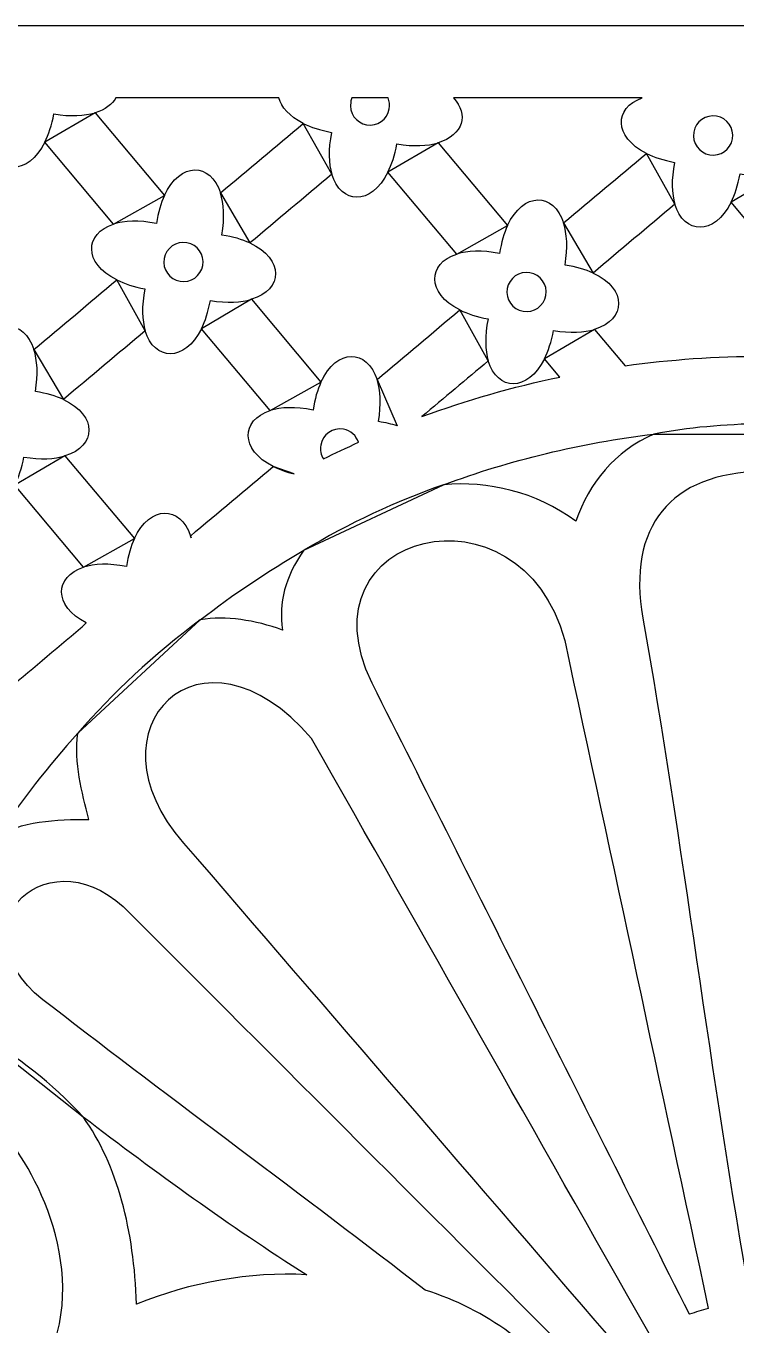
# Model space of a CAD drawing. Header units: centimetres. Extents: x -6 to 6, y -13.4 to 12.5.
# Drawn here: x -3.31 to -0.12, y 6.66 to 12.51 of the extents above; entities that cross this region are included whole.
import ezdxf

# ---------------------------------------------------------------- set-up
doc = ezdxf.new("R2010")
doc.units = ezdxf.units.CM
doc.header["$MEASUREMENT"] = 0
doc.layers.add('layer 1', color=7, linetype='Continuous')

msp = doc.modelspace()

# ---------------------------------------------------------------- linework, layer by layer
at = {"layer": 'layer 1', "color": 242}
for points, knots in [([(-6.01291, 12.507), (-6.01291, 12.507), (6.01826, 12.507), (6.01826, 12.507), (6.01826, 12.507), (6.01826, 12.507), (6.01826, -13.3845), (6.01826, -13.3845), (6.01826, -13.3845), (6.01826, -13.3845), (-6.01291, -13.3845), (-6.01291, -13.3845), (-6.01291, -13.3845), (-6.01291, -13.3845), (-6.01291, 12.507), (-6.01291, 12.507)], [0, 0, 0, 0, 0.2, 0.2, 0.2, 0.2, 0.4, 0.4, 0.4, 0.4, 0.6, 0.6, 0.6, 0.6, 1, 1, 1, 1]), ([(-2.17393, 12.18308), (-2.16337, 12.14208), (-2.12761, 12.1003), (-2.06435, 12.0687), (-2.06435, 12.0687), (-2.18863, 11.96441), (-2.31294, 11.86011), (-2.43723, 11.75581), (-2.43723, 11.75581), (-2.48171, 11.89382), (-2.61855, 11.89734), (-2.68943, 11.74403), (-2.68943, 11.74403), (-2.68943, 11.74403), (-3.002, 12.11653), (-3.002, 12.11653), (-3.002, 12.11653), (-2.95582, 12.13046), (-2.92409, 12.15451), (-2.90756, 12.18308), (-2.90756, 12.18308), (-2.90756, 12.18308), (-2.17393, 12.18308), (-2.17393, 12.18308)], [0, 0, 0, 0, 0.1428571, 0.1428571, 0.1428571, 0.1428571, 0.2857143, 0.2857143, 0.2857143, 0.2857143, 0.4285714, 0.4285714, 0.4285714, 0.4285714, 0.5714286, 0.5714286, 0.5714286, 0.5714286, 0.7142857, 0.7142857, 0.7142857, 0.7142857, 1, 1, 1, 1]), ([(-1.67718, 12.1341), (-1.68563, 12.08619), (-1.73159, 12.05402), (-1.77949, 12.06246), (-1.77949, 12.06246), (-1.8274, 12.07091), (-1.85958, 12.11686), (-1.85113, 12.16477), (-1.85113, 12.16477), (-1.85, 12.17117), (-1.84821, 12.17729), (-1.84582, 12.18308), (-1.84582, 12.18308), (-1.84582, 12.18308), (-1.68256, 12.18308), (-1.68256, 12.18308), (-1.68256, 12.18308), (-1.67633, 12.16808), (-1.67416, 12.15122), (-1.67718, 12.1341)], [0, 0, 0, 0, 0.1666667, 0.1666667, 0.1666667, 0.1666667, 0.3333333, 0.3333333, 0.3333333, 0.3333333, 0.5, 0.5, 0.5, 0.5, 0.6666667, 0.6666667, 0.6666667, 0.6666667, 1, 1, 1, 1]), ([(-0.53966, 12.18308), (-0.66539, 12.13873), (-0.66891, 12.00797), (-0.51997, 11.93358), (-0.51997, 11.93358), (-0.64427, 11.82928), (-0.76856, 11.72499), (-0.89285, 11.6207), (-0.89285, 11.6207), (-0.93733, 11.7587), (-1.07417, 11.76223), (-1.14505, 11.60891), (-1.14505, 11.60891), (-1.14505, 11.60891), (-1.45762, 11.98141), (-1.45762, 11.98141), (-1.45762, 11.98141), (-1.34485, 12.01544), (-1.31814, 12.10974), (-1.38896, 12.18308), (-1.38896, 12.18308), (-1.38896, 12.18308), (-0.53966, 12.18308), (-0.53966, 12.18308)], [0, 0, 0, 0, 0.1428571, 0.1428571, 0.1428571, 0.1428571, 0.2857143, 0.2857143, 0.2857143, 0.2857143, 0.4285714, 0.4285714, 0.4285714, 0.4285714, 0.5714286, 0.5714286, 0.5714286, 0.5714286, 0.7142857, 0.7142857, 0.7142857, 0.7142857, 1, 1, 1, 1]), ([(-3.002, 12.11653), (-3.04905, 12.10233), (-3.11103, 12.09859), (-3.18721, 12.11129), (-3.18721, 12.11129), (-3.19662, 12.0607), (-3.21073, 12.01853), (-3.2278, 11.98436), (-3.2278, 11.98436), (-3.2278, 11.98436), (-3.002, 12.11653), (-3.002, 12.11653)], [0, 0, 0, 0, 0.25, 0.25, 0.25, 0.25, 0.5, 0.5, 0.5, 0.5, 1, 1, 1, 1]), ([(-1.93618, 11.83954), (-1.95052, 11.88712), (-1.95318, 11.95041), (-1.93742, 12.02811), (-1.93742, 12.02811), (-1.98801, 12.03752), (-2.03018, 12.05164), (-2.06435, 12.0687), (-2.06435, 12.0687), (-2.06435, 12.0687), (-1.93618, 11.83954), (-1.93618, 11.83954)], [0, 0, 0, 0, 0.25, 0.25, 0.25, 0.25, 0.5, 0.5, 0.5, 0.5, 1, 1, 1, 1]), ([(-0.1328, 11.99897), (-0.14125, 11.95107), (-0.18721, 11.91889), (-0.23511, 11.92734), (-0.23511, 11.92734), (-0.28302, 11.93578), (-0.3152, 11.98174), (-0.30675, 12.02965), (-0.30675, 12.02965), (-0.29831, 12.07755), (-0.25235, 12.10973), (-0.20444, 12.10128), (-0.20444, 12.10128), (-0.15654, 12.09284), (-0.12436, 12.04688), (-0.1328, 11.99897)], [0, 0, 0, 0, 0.2, 0.2, 0.2, 0.2, 0.4, 0.4, 0.4, 0.4, 0.6, 0.6, 0.6, 0.6, 1, 1, 1, 1]), ([(-3.48056, 11.97465), (-3.43975, 11.83923), (-3.30412, 11.83158), (-3.2278, 11.98436), (-3.2278, 11.98436), (-3.2278, 11.98436), (-2.91825, 11.61545), (-2.91825, 11.61545), (-2.91825, 11.61545), (-3.04938, 11.57303), (-3.0552, 11.43954), (-2.9041, 11.36407), (-2.9041, 11.36407), (-3.0284, 11.25977), (-3.15268, 11.15548), (-3.27697, 11.05118), (-3.27697, 11.05118), (-3.32145, 11.18919), (-3.4583, 11.19271), (-3.52918, 11.0394), (-3.52918, 11.0394), (-3.52918, 11.0394), (-3.84174, 11.4119), (-3.84174, 11.4119), (-3.84174, 11.4119), (-3.69941, 11.45485), (-3.69412, 11.59382), (-3.84905, 11.66546), (-3.84905, 11.66546), (-3.72623, 11.76851), (-3.6034, 11.87159), (-3.48056, 11.97465)], [0, 0, 0, 0, 0.1111111, 0.1111111, 0.1111111, 0.1111111, 0.2222222, 0.2222222, 0.2222222, 0.2222222, 0.3333333, 0.3333333, 0.3333333, 0.3333333, 0.4444444, 0.4444444, 0.4444444, 0.4444444, 0.5555556, 0.5555556, 0.5555556, 0.5555556, 0.6666667, 0.6666667, 0.6666667, 0.6666667, 0.7777778, 0.7777778, 0.7777778, 0.7777778, 1, 1, 1, 1]), ([(-1.45762, 11.98141), (-1.50467, 11.96721), (-1.56665, 11.96346), (-1.64284, 11.97617), (-1.64284, 11.97617), (-1.65224, 11.92558), (-1.66636, 11.88341), (-1.68342, 11.84924), (-1.68342, 11.84924), (-1.68342, 11.84924), (-1.45762, 11.98141), (-1.45762, 11.98141)], [0, 0, 0, 0, 0.25, 0.25, 0.25, 0.25, 0.5, 0.5, 0.5, 0.5, 1, 1, 1, 1]), ([(-0.39181, 11.70441), (-0.40614, 11.752), (-0.40881, 11.81529), (-0.39304, 11.89299), (-0.39304, 11.89299), (-0.44363, 11.9024), (-0.4858, 11.91651), (-0.51997, 11.93358), (-0.51997, 11.93358), (-0.51997, 11.93358), (-0.39181, 11.70441), (-0.39181, 11.70441)], [0, 0, 0, 0, 0.25, 0.25, 0.25, 0.25, 0.5, 0.5, 0.5, 0.5, 1, 1, 1, 1]), ([(-1.93618, 11.83954), (-1.89537, 11.70411), (-1.75973, 11.69646), (-1.68342, 11.84924), (-1.68342, 11.84924), (-1.68342, 11.84924), (-1.37387, 11.48032), (-1.37387, 11.48032), (-1.37387, 11.48032), (-1.505, 11.43791), (-1.51081, 11.30442), (-1.35972, 11.22895), (-1.35972, 11.22895), (-1.484, 11.12466), (-1.6083, 11.02036), (-1.7326, 10.91606), (-1.7326, 10.91606), (-1.77708, 11.05407), (-1.91392, 11.05759), (-1.9848, 10.90428), (-1.9848, 10.90428), (-1.9848, 10.90428), (-2.29737, 11.27678), (-2.29737, 11.27678), (-2.29737, 11.27678), (-2.15503, 11.31973), (-2.14974, 11.4587), (-2.30468, 11.53033), (-2.30468, 11.53033), (-2.18185, 11.6334), (-2.05901, 11.73647), (-1.93618, 11.83954)], [0, 0, 0, 0, 0.1111111, 0.1111111, 0.1111111, 0.1111111, 0.2222222, 0.2222222, 0.2222222, 0.2222222, 0.3333333, 0.3333333, 0.3333333, 0.3333333, 0.4444444, 0.4444444, 0.4444444, 0.4444444, 0.5555556, 0.5555556, 0.5555556, 0.5555556, 0.6666667, 0.6666667, 0.6666667, 0.6666667, 0.7777778, 0.7777778, 0.7777778, 0.7777778, 1, 1, 1, 1]), ([(0.08676, 11.84629), (0.03971, 11.83209), (-0.02227, 11.82834), (-0.09846, 11.84105), (-0.09846, 11.84105), (-0.10787, 11.79046), (-0.12198, 11.74829), (-0.13905, 11.71412), (-0.13905, 11.71412), (-0.13905, 11.71412), (0.08676, 11.84629), (0.08676, 11.84629)], [0, 0, 0, 0, 0.25, 0.25, 0.25, 0.25, 0.5, 0.5, 0.5, 0.5, 1, 1, 1, 1]), ([(-2.91825, 11.61544), (-2.8702, 11.63098), (-2.80537, 11.63432), (-2.72523, 11.61807), (-2.72523, 11.61807), (-2.71773, 11.668), (-2.70522, 11.70989), (-2.68943, 11.74403), (-2.68943, 11.74403), (-2.68943, 11.74403), (-2.91825, 11.61544), (-2.91825, 11.61544)], [0, 0, 0, 0, 0.25, 0.25, 0.25, 0.25, 0.5, 0.5, 0.5, 0.5, 1, 1, 1, 1]), ([(-2.43724, 11.75581), (-2.4219, 11.70824), (-2.41754, 11.64472), (-2.43064, 11.56612), (-2.43064, 11.56612), (-2.3807, 11.55863), (-2.33882, 11.5461), (-2.30468, 11.53033), (-2.30468, 11.53033), (-2.30468, 11.53033), (-2.43724, 11.75581), (-2.43724, 11.75581)], [0, 0, 0, 0, 0.25, 0.25, 0.25, 0.25, 0.5, 0.5, 0.5, 0.5, 1, 1, 1, 1]), ([(0.09607, 11.01949), (0.06504, 11.02013), (0.03394, 11.02046), (0.00277, 11.02046), (0.00277, 11.02046), (-0.20692, 11.02046), (-0.41331, 11.0059), (-0.61545, 10.97775), (-0.61545, 10.97775), (-0.61545, 10.97775), (-0.75298, 11.14166), (-0.75298, 11.14166), (-0.75298, 11.14166), (-0.61065, 11.18461), (-0.60536, 11.32358), (-0.7603, 11.39521), (-0.7603, 11.39521), (-0.63747, 11.49827), (-0.51464, 11.60135), (-0.39181, 11.70441), (-0.39181, 11.70441), (-0.35099, 11.56899), (-0.21535, 11.56134), (-0.13905, 11.71412), (-0.13905, 11.71412), (-0.13905, 11.71412), (0.17051, 11.3452), (0.17051, 11.3452), (0.17051, 11.3452), (0.03938, 11.30279), (0.03357, 11.1693), (0.18466, 11.09383), (0.18466, 11.09383), (0.15513, 11.06904), (0.1256, 11.04427), (0.09607, 11.01949)], [0, 0, 0, 0, 0.1, 0.1, 0.1, 0.1, 0.2, 0.2, 0.2, 0.2, 0.3, 0.3, 0.3, 0.3, 0.4, 0.4, 0.4, 0.4, 0.5, 0.5, 0.5, 0.5, 0.6, 0.6, 0.6, 0.6, 0.7, 0.7, 0.7, 0.7, 0.8, 0.8, 0.8, 0.8, 1, 1, 1, 1]), ([(-1.37386, 11.48032), (-1.32581, 11.49586), (-1.26099, 11.4992), (-1.18084, 11.48295), (-1.18084, 11.48295), (-1.17335, 11.53289), (-1.16083, 11.57477), (-1.14505, 11.60891), (-1.14505, 11.60891), (-1.14505, 11.60891), (-1.37386, 11.48032), (-1.37386, 11.48032)], [0, 0, 0, 0, 0.25, 0.25, 0.25, 0.25, 0.5, 0.5, 0.5, 0.5, 1, 1, 1, 1]), ([(-0.89285, 11.62069), (-0.87752, 11.57312), (-0.87316, 11.5096), (-0.88626, 11.431), (-0.88626, 11.431), (-0.83632, 11.42351), (-0.79444, 11.41099), (-0.76031, 11.39521), (-0.76031, 11.39521), (-0.76031, 11.39521), (-0.89285, 11.62069), (-0.89285, 11.62069)], [0, 0, 0, 0, 0.25, 0.25, 0.25, 0.25, 0.5, 0.5, 0.5, 0.5, 1, 1, 1, 1]), ([(-2.51693, 11.42946), (-2.52537, 11.38156), (-2.57133, 11.34938), (-2.61924, 11.35783), (-2.61924, 11.35783), (-2.66714, 11.36627), (-2.69932, 11.41224), (-2.69088, 11.46013), (-2.69088, 11.46013), (-2.68243, 11.50804), (-2.63647, 11.54022), (-2.58857, 11.53177), (-2.58857, 11.53177), (-2.54067, 11.52333), (-2.50848, 11.47737), (-2.51693, 11.42946)], [0, 0, 0, 0, 0.2, 0.2, 0.2, 0.2, 0.4, 0.4, 0.4, 0.4, 0.6, 0.6, 0.6, 0.6, 1, 1, 1, 1]), ([(-2.77593, 11.1349), (-2.79026, 11.18248), (-2.79293, 11.24578), (-2.77717, 11.32348), (-2.77717, 11.32348), (-2.82775, 11.33289), (-2.86993, 11.347), (-2.9041, 11.36407), (-2.9041, 11.36407), (-2.9041, 11.36407), (-2.77593, 11.1349), (-2.77593, 11.1349)], [0, 0, 0, 0, 0.25, 0.25, 0.25, 0.25, 0.5, 0.5, 0.5, 0.5, 1, 1, 1, 1]), ([(-0.97255, 11.29434), (-0.981, 11.24644), (-1.02696, 11.21426), (-1.07486, 11.22271), (-1.07486, 11.22271), (-1.12276, 11.23116), (-1.15494, 11.27712), (-1.14649, 11.32502), (-1.14649, 11.32502), (-1.13805, 11.37292), (-1.09209, 11.4051), (-1.04419, 11.39666), (-1.04419, 11.39666), (-0.99628, 11.38821), (-0.9641, 11.34225), (-0.97255, 11.29434)], [0, 0, 0, 0, 0.2, 0.2, 0.2, 0.2, 0.4, 0.4, 0.4, 0.4, 0.6, 0.6, 0.6, 0.6, 1, 1, 1, 1]), ([(-2.29737, 11.27678), (-2.34442, 11.26258), (-2.40639, 11.25884), (-2.48259, 11.27153), (-2.48259, 11.27153), (-2.49199, 11.22095), (-2.5061, 11.17877), (-2.52317, 11.14461), (-2.52317, 11.14461), (-2.52317, 11.14461), (-2.29737, 11.27678), (-2.29737, 11.27678)], [0, 0, 0, 0, 0.25, 0.25, 0.25, 0.25, 0.5, 0.5, 0.5, 0.5, 1, 1, 1, 1]), ([(-1.23155, 10.99979), (-1.24589, 11.04737), (-1.24855, 11.11066), (-1.23279, 11.18836), (-1.23279, 11.18836), (-1.28337, 11.19777), (-1.32555, 11.21188), (-1.35972, 11.22895), (-1.35972, 11.22895), (-1.35972, 11.22895), (-1.23155, 10.99979), (-1.23155, 10.99979)], [0, 0, 0, 0, 0.25, 0.25, 0.25, 0.25, 0.5, 0.5, 0.5, 0.5, 1, 1, 1, 1]), ([(-2.77593, 11.1349), (-2.73512, 10.99948), (-2.59948, 10.99183), (-2.52317, 11.14461), (-2.52317, 11.14461), (-2.52317, 11.14461), (-2.21361, 10.77569), (-2.21361, 10.77569), (-2.21361, 10.77569), (-2.34475, 10.73328), (-2.35056, 10.59979), (-2.19946, 10.52432), (-2.19946, 10.52432), (-2.32376, 10.42002), (-2.44805, 10.31572), (-2.57234, 10.21143), (-2.57234, 10.21143), (-2.61682, 10.34944), (-2.75366, 10.35296), (-2.82454, 10.19965), (-2.82454, 10.19965), (-2.82454, 10.19965), (-3.13711, 10.57215), (-3.13711, 10.57215), (-3.13711, 10.57215), (-2.99477, 10.6151), (-2.98949, 10.75407), (-3.14443, 10.8257), (-3.14443, 10.8257), (-3.0216, 10.92877), (-2.89876, 11.03184), (-2.77593, 11.1349)], [0, 0, 0, 0, 0.1111111, 0.1111111, 0.1111111, 0.1111111, 0.2222222, 0.2222222, 0.2222222, 0.2222222, 0.3333333, 0.3333333, 0.3333333, 0.3333333, 0.4444444, 0.4444444, 0.4444444, 0.4444444, 0.5555556, 0.5555556, 0.5555556, 0.5555556, 0.6666667, 0.6666667, 0.6666667, 0.6666667, 0.7777778, 0.7777778, 0.7777778, 0.7777778, 1, 1, 1, 1]), ([(-0.75298, 11.14166), (-0.80003, 11.12746), (-0.86202, 11.12372), (-0.9382, 11.13642), (-0.9382, 11.13642), (-0.94761, 11.08583), (-0.96172, 11.04366), (-0.97879, 11.00949), (-0.97879, 11.00949), (-0.97879, 11.00949), (-0.75298, 11.14166), (-0.75298, 11.14166)], [0, 0, 0, 0, 0.25, 0.25, 0.25, 0.25, 0.5, 0.5, 0.5, 0.5, 1, 1, 1, 1]), ([(-3.27698, 11.05118), (-3.26165, 11.00362), (-3.25728, 10.94009), (-3.27039, 10.86149), (-3.27039, 10.86149), (-3.22045, 10.854), (-3.17856, 10.84148), (-3.14443, 10.8257), (-3.14443, 10.8257), (-3.14443, 10.8257), (-3.27698, 11.05118), (-3.27698, 11.05118)], [0, 0, 0, 0, 0.25, 0.25, 0.25, 0.25, 0.5, 0.5, 0.5, 0.5, 1, 1, 1, 1]), ([(-0.90934, 10.92673), (-1.12218, 10.88236), (-1.32953, 10.82275), (-1.53024, 10.74916), (-1.53024, 10.74916), (-1.43067, 10.83271), (-1.33111, 10.91625), (-1.23155, 10.99979), (-1.23155, 10.99979), (-1.19073, 10.86436), (-1.0551, 10.85671), (-0.97879, 11.00949), (-0.97879, 11.00949), (-0.97879, 11.00949), (-0.90934, 10.92673), (-0.90934, 10.92673)], [0, 0, 0, 0, 0.2, 0.2, 0.2, 0.2, 0.4, 0.4, 0.4, 0.4, 0.6, 0.6, 0.6, 0.6, 1, 1, 1, 1]), ([(-2.21361, 10.77569), (-2.16556, 10.79123), (-2.10074, 10.79457), (-2.02059, 10.77832), (-2.02059, 10.77832), (-2.0131, 10.82825), (-2.00058, 10.87014), (-1.9848, 10.90428), (-1.9848, 10.90428), (-1.9848, 10.90428), (-2.21361, 10.77569), (-2.21361, 10.77569)], [0, 0, 0, 0, 0.25, 0.25, 0.25, 0.25, 0.5, 0.5, 0.5, 0.5, 1, 1, 1, 1]), ([(-1.7326, 10.91606), (-1.71727, 10.86849), (-1.7129, 10.80497), (-1.72601, 10.72637), (-1.72601, 10.72637), (-1.69464, 10.72166), (-1.66646, 10.71498), (-1.64138, 10.70675), (-1.64138, 10.70675), (-1.64138, 10.70675), (-1.7326, 10.91606), (-1.7326, 10.91606)], [0, 0, 0, 0, 0.25, 0.25, 0.25, 0.25, 0.5, 0.5, 0.5, 0.5, 1, 1, 1, 1]), ([(-0.48647, 10.66987), (-0.33126, 10.70132), (-0.17044, 10.71226), (0.00277, 10.71796), (0.00277, 10.71796), (0.17597, 10.71226), (0.33679, 10.70132), (0.49199, 10.66987), (0.49199, 10.66987), (0.49199, 10.66987), (-0.48647, 10.66987), (-0.48647, 10.66987)], [0, 0, 0, 0, 0.25, 0.25, 0.25, 0.25, 0.5, 0.5, 0.5, 0.5, 1, 1, 1, 1]), ([(-1.81559, 10.63316), (-1.86901, 10.60925), (-1.92189, 10.58435), (-1.97419, 10.55843), (-1.97419, 10.55843), (-1.98532, 10.57628), (-1.99017, 10.59812), (-1.98624, 10.62038), (-1.98624, 10.62038), (-1.9778, 10.66829), (-1.93184, 10.70047), (-1.88393, 10.69202), (-1.88393, 10.69202), (-1.85107, 10.68623), (-1.82561, 10.66278), (-1.81559, 10.63316)], [0, 0, 0, 0, 0.2, 0.2, 0.2, 0.2, 0.4, 0.4, 0.4, 0.4, 0.6, 0.6, 0.6, 0.6, 1, 1, 1, 1]), ([(-0.48647, 10.66987), (-0.81512, 10.631), (-1.13222, 10.55349), (-1.43309, 10.44203), (-1.43309, 10.44203), (-1.23461, 10.46074), (-1.01696, 10.41081), (-0.83764, 10.27787), (-0.83764, 10.27787), (-0.77807, 10.45164), (-0.6626, 10.59189), (-0.48647, 10.66987)], [0, 0, 0, 0, 0.25, 0.25, 0.25, 0.25, 0.5, 0.5, 0.5, 0.5, 1, 1, 1, 1]), ([(-3.13711, 10.57214), (-3.18416, 10.55794), (-3.24614, 10.5542), (-3.32233, 10.5669), (-3.32233, 10.5669), (-3.33174, 10.51632), (-3.34585, 10.47414), (-3.36292, 10.43998), (-3.36292, 10.43998), (-3.36292, 10.43998), (-3.13711, 10.57214), (-3.13711, 10.57214)], [0, 0, 0, 0, 0.25, 0.25, 0.25, 0.25, 0.5, 0.5, 0.5, 0.5, 1, 1, 1, 1]), ([(-2.10529, 10.49075), (-2.14162, 10.49962), (-2.17295, 10.51107), (-2.19946, 10.52432), (-2.19946, 10.52432), (-2.19946, 10.52432), (-2.10529, 10.49075), (-2.10529, 10.49075)], [0, 0, 0, 0, 0.3333333, 0.3333333, 0.3333333, 0.3333333, 1, 1, 1, 1]), ([(-0.32629, 6.70852), (-0.29957, 6.71772), (-0.26993, 6.72749), (-0.2413, 6.73479), (-0.2413, 6.73479), (-0.45622, 7.73618), (-0.67293, 8.74044), (-0.88785, 9.74184), (-0.88785, 9.74184), (-1.08658, 10.47652), (-2.08741, 10.2351), (-1.75495, 9.54906), (-1.75495, 9.54906), (-1.27874, 8.60376), (-0.80252, 7.65382), (-0.32629, 6.70852)], [0, 0, 0, 0, 0.2, 0.2, 0.2, 0.2, 0.4, 0.4, 0.4, 0.4, 0.6, 0.6, 0.6, 0.6, 1, 1, 1, 1]), ([(0.00277, 6.76812), (0.00277, 6.76812), (-0.05145, 6.76622), (-0.05145, 6.76622), (-0.05145, 6.76622), (-0.23119, 7.77409), (-0.35672, 8.83432), (-0.53646, 9.84219), (-0.53646, 9.84219), (-0.60702, 10.25223), (-0.41362, 10.49638), (0.00277, 10.50222), (0.00277, 10.50222), (0.41915, 10.49638), (0.61255, 10.25223), (0.54199, 9.84219), (0.54199, 9.84219), (0.36224, 8.83432), (0.23671, 7.77409), (0.05697, 6.76622), (0.05697, 6.76622), (0.05697, 6.76622), (0.00277, 6.76812), (0.00277, 6.76812)], [0, 0, 0, 0, 0.1428571, 0.1428571, 0.1428571, 0.1428571, 0.2857143, 0.2857143, 0.2857143, 0.2857143, 0.4285714, 0.4285714, 0.4285714, 0.4285714, 0.5714286, 0.5714286, 0.5714286, 0.5714286, 0.7142857, 0.7142857, 0.7142857, 0.7142857, 1, 1, 1, 1]), ([(-3.04108, 9.82065), (-3.04961, 9.81271), (-3.05811, 9.80473), (-3.06658, 9.79672), (-3.06658, 9.79672), (-3.18176, 9.70008), (-3.29692, 9.60344), (-3.41209, 9.50681), (-3.41209, 9.50681), (-3.45656, 9.64481), (-3.59341, 9.64834), (-3.66429, 9.49502), (-3.66429, 9.49502), (-3.66429, 9.49502), (-3.97685, 9.86752), (-3.97685, 9.86752), (-3.97685, 9.86752), (-3.83452, 9.91047), (-3.82923, 10.04944), (-3.98417, 10.12107), (-3.98417, 10.12107), (-3.86134, 10.22414), (-3.73851, 10.32721), (-3.61568, 10.43028), (-3.61568, 10.43028), (-3.57486, 10.29485), (-3.43922, 10.2872), (-3.36292, 10.43998), (-3.36292, 10.43998), (-3.36292, 10.43998), (-3.05336, 10.07106), (-3.05336, 10.07106), (-3.05336, 10.07106), (-3.18394, 10.02882), (-3.19023, 9.89629), (-3.04108, 9.82065)], [0, 0, 0, 0, 0.1, 0.1, 0.1, 0.1, 0.2, 0.2, 0.2, 0.2, 0.3, 0.3, 0.3, 0.3, 0.4, 0.4, 0.4, 0.4, 0.5, 0.5, 0.5, 0.5, 0.6, 0.6, 0.6, 0.6, 0.7, 0.7, 0.7, 0.7, 0.8, 0.8, 0.8, 0.8, 1, 1, 1, 1]), ([(-2.06163, 10.14697), (-1.85708, 10.27014), (-1.64727, 10.36699), (-1.43309, 10.44203), (-1.43309, 10.44203), (-1.43309, 10.44203), (-2.06163, 10.14697), (-2.06163, 10.14697)], [0, 0, 0, 0, 0.3333333, 0.3333333, 0.3333333, 0.3333333, 1, 1, 1, 1]), ([(-3.05335, 10.07106), (-3.00531, 10.0866), (-2.94049, 10.08994), (-2.86033, 10.07369), (-2.86033, 10.07369), (-2.85285, 10.12362), (-2.84032, 10.16551), (-2.82454, 10.19964), (-2.82454, 10.19964), (-2.82454, 10.19964), (-3.05335, 10.07106), (-3.05335, 10.07106)], [0, 0, 0, 0, 0.25, 0.25, 0.25, 0.25, 0.5, 0.5, 0.5, 0.5, 1, 1, 1, 1]), ([(-2.57234, 10.21143), (-2.57149, 10.20877), (-2.57067, 10.20607), (-2.56988, 10.20331), (-2.56988, 10.20331), (-2.56988, 10.20331), (-2.57234, 10.21143), (-2.57234, 10.21143)], [0, 0, 0, 0, 0.3333333, 0.3333333, 0.3333333, 0.3333333, 1, 1, 1, 1]), ([(-2.06163, 10.14697), (-2.22435, 10.0532), (-2.38018, 9.94872), (-2.52814, 9.83451), (-2.52814, 9.83451), (-2.41304, 9.85281), (-2.2812, 9.83377), (-2.15773, 9.78786), (-2.15773, 9.78786), (-2.1749, 9.91175), (-2.14775, 10.02726), (-2.06163, 10.14697)], [0, 0, 0, 0, 0.25, 0.25, 0.25, 0.25, 0.5, 0.5, 0.5, 0.5, 1, 1, 1, 1]), ([(-3.07926, 9.32415), (-2.92246, 9.50504), (-2.73876, 9.67516), (-2.52814, 9.83451), (-2.52814, 9.83451), (-2.52814, 9.83451), (-3.07926, 9.32415), (-3.07926, 9.32415)], [0, 0, 0, 0, 0.3333333, 0.3333333, 0.3333333, 0.3333333, 1, 1, 1, 1]), ([(-2.02723, 9.30035), (-1.52089, 8.4076), (-1.01455, 7.51484), (-0.50821, 6.62208), (-0.50821, 6.62208), (-0.55016, 6.59507), (-0.59051, 6.56699), (-0.62798, 6.53699), (-0.62798, 6.53699), (-1.28636, 7.30105), (-1.94472, 8.06512), (-2.6031, 8.82919), (-2.6031, 8.82919), (-3.05672, 9.34311), (-2.5231, 9.87848), (-2.02723, 9.30035)], [0, 0, 0, 0, 0.2, 0.2, 0.2, 0.2, 0.4, 0.4, 0.4, 0.4, 0.6, 0.6, 0.6, 0.6, 1, 1, 1, 1]), ([(-3.44506, 8.85598), (-3.33423, 9.02074), (-3.2119, 9.17718), (-3.07926, 9.32415), (-3.07926, 9.32415), (-3.09706, 9.18799), (-3.06181, 9.06113), (-3.02918, 8.9356), (-3.02918, 8.9356), (-3.17343, 8.93717), (-3.34315, 8.92717), (-3.44506, 8.85598)], [0, 0, 0, 0, 0.25, 0.25, 0.25, 0.25, 0.5, 0.5, 0.5, 0.5, 1, 1, 1, 1]), ([(-0.82608, 6.31822), (-0.80141, 6.35481), (-0.77999, 6.38419), (-0.75035, 6.4178), (-0.75035, 6.4178), (-1.4585, 7.1263), (-2.16665, 7.83479), (-2.8748, 8.54328), (-2.8748, 8.54328), (-3.23132, 8.8684), (-3.67423, 8.42968), (-3.19475, 8.09159), (-3.19475, 8.09159), (-2.65522, 7.67544), (-2.05549, 7.23349), (-1.51595, 6.81734), (-1.51595, 6.81734), (-1.237, 6.72902), (-1.01229, 6.56073), (-0.82608, 6.31822)], [0, 0, 0, 0, 0.1666667, 0.1666667, 0.1666667, 0.1666667, 0.3333333, 0.3333333, 0.3333333, 0.3333333, 0.5, 0.5, 0.5, 0.5, 0.6666667, 0.6666667, 0.6666667, 0.6666667, 1, 1, 1, 1]), ([(-3.52191, 7.96554), (-3.34824, 7.86985), (-3.20006, 7.75147), (-3.05576, 7.59777), (-3.05576, 7.59777), (-3.05576, 7.59777), (-3.52191, 7.96554), (-3.52191, 7.96554)], [0, 0, 0, 0, 0.3333333, 0.3333333, 0.3333333, 0.3333333, 1, 1, 1, 1]), ([(-3.3815, 7.48415), (-3.22241, 7.27463), (-2.98069, 6.75527), (-3.31533, 6.34109), (-3.31533, 6.34109), (-4.06979, 6.32894), (-4.83238, 5.65635), (-4.77724, 4.83706), (-4.77724, 4.83706), (-5.05567, 5.26767), (-5.25329, 5.71585), (-5.16227, 6.22678), (-5.16227, 6.22678), (-4.40625, 5.98012), (-3.78258, 6.49551), (-3.86881, 6.96074), (-3.86881, 6.96074), (-3.95607, 7.30168), (-3.67731, 7.56839), (-3.54394, 7.29765), (-3.54394, 7.29765), (-3.42361, 7.32773), (-3.39353, 7.3899), (-3.3815, 7.48415)], [0, 0, 0, 0, 0.1428571, 0.1428571, 0.1428571, 0.1428571, 0.2857143, 0.2857143, 0.2857143, 0.2857143, 0.4285714, 0.4285714, 0.4285714, 0.4285714, 0.5714286, 0.5714286, 0.5714286, 0.5714286, 0.7142857, 0.7142857, 0.7142857, 0.7142857, 1, 1, 1, 1]), ([(-3.05576, 7.59777), (-2.89854, 7.37625), (-2.82721, 7.08792), (-2.81466, 6.75388), (-2.81466, 6.75388), (-2.57155, 6.85336), (-2.30633, 6.89957), (-2.04914, 6.88649), (-2.04914, 6.88649), (-2.39925, 7.10852), (-2.72173, 7.3436), (-3.05576, 7.59777)], [0, 0, 0, 0, 0.25, 0.25, 0.25, 0.25, 0.5, 0.5, 0.5, 0.5, 1, 1, 1, 1])]:
    msp.add_open_spline(points, degree=3, knots=knots, dxfattribs=at)
at = {"layer": 'layer 1', "color": 242, "lineweight": 9}
for points, knots in [([(-6.01291, 12.507), (-6.01291, 12.507), (6.01826, 12.507), (6.01826, 12.507), (6.01826, 12.507), (6.01826, 12.507), (6.01826, -13.3845), (6.01826, -13.3845), (6.01826, -13.3845), (6.01826, -13.3845), (-6.01291, -13.3845), (-6.01291, -13.3845), (-6.01291, -13.3845), (-6.01291, -13.3845), (-6.01291, 12.507), (-6.01291, 12.507)], [0, 0, 0, 0, 0.2, 0.2, 0.2, 0.2, 0.4, 0.4, 0.4, 0.4, 0.6, 0.6, 0.6, 0.6, 1, 1, 1, 1]), ([(-2.17393, 12.18308), (-2.16337, 12.14208), (-2.12761, 12.1003), (-2.06435, 12.0687), (-2.06435, 12.0687), (-2.18863, 11.96441), (-2.31294, 11.86011), (-2.43723, 11.75581), (-2.43723, 11.75581), (-2.48171, 11.89382), (-2.61855, 11.89734), (-2.68943, 11.74403), (-2.68943, 11.74403), (-2.68943, 11.74403), (-3.002, 12.11653), (-3.002, 12.11653), (-3.002, 12.11653), (-2.95582, 12.13046), (-2.92409, 12.15451), (-2.90756, 12.18308), (-2.90756, 12.18308), (-2.90756, 12.18308), (-2.17393, 12.18308), (-2.17393, 12.18308)], [0, 0, 0, 0, 0.1428571, 0.1428571, 0.1428571, 0.1428571, 0.2857143, 0.2857143, 0.2857143, 0.2857143, 0.4285714, 0.4285714, 0.4285714, 0.4285714, 0.5714286, 0.5714286, 0.5714286, 0.5714286, 0.7142857, 0.7142857, 0.7142857, 0.7142857, 1, 1, 1, 1]), ([(-1.67718, 12.1341), (-1.68563, 12.08619), (-1.73159, 12.05402), (-1.77949, 12.06246), (-1.77949, 12.06246), (-1.8274, 12.07091), (-1.85958, 12.11686), (-1.85113, 12.16477), (-1.85113, 12.16477), (-1.85, 12.17117), (-1.84821, 12.17729), (-1.84582, 12.18308), (-1.84582, 12.18308), (-1.84582, 12.18308), (-1.68256, 12.18308), (-1.68256, 12.18308), (-1.68256, 12.18308), (-1.67633, 12.16808), (-1.67416, 12.15122), (-1.67718, 12.1341)], [0, 0, 0, 0, 0.1666667, 0.1666667, 0.1666667, 0.1666667, 0.3333333, 0.3333333, 0.3333333, 0.3333333, 0.5, 0.5, 0.5, 0.5, 0.6666667, 0.6666667, 0.6666667, 0.6666667, 1, 1, 1, 1]), ([(-0.53966, 12.18308), (-0.66539, 12.13873), (-0.66891, 12.00797), (-0.51997, 11.93358), (-0.51997, 11.93358), (-0.64427, 11.82928), (-0.76856, 11.72499), (-0.89285, 11.6207), (-0.89285, 11.6207), (-0.93733, 11.7587), (-1.07417, 11.76223), (-1.14505, 11.60891), (-1.14505, 11.60891), (-1.14505, 11.60891), (-1.45762, 11.98141), (-1.45762, 11.98141), (-1.45762, 11.98141), (-1.34485, 12.01544), (-1.31814, 12.10974), (-1.38896, 12.18308), (-1.38896, 12.18308), (-1.38896, 12.18308), (-0.53966, 12.18308), (-0.53966, 12.18308)], [0, 0, 0, 0, 0.1428571, 0.1428571, 0.1428571, 0.1428571, 0.2857143, 0.2857143, 0.2857143, 0.2857143, 0.4285714, 0.4285714, 0.4285714, 0.4285714, 0.5714286, 0.5714286, 0.5714286, 0.5714286, 0.7142857, 0.7142857, 0.7142857, 0.7142857, 1, 1, 1, 1]), ([(-3.002, 12.11653), (-3.04905, 12.10233), (-3.11103, 12.09859), (-3.18721, 12.11129), (-3.18721, 12.11129), (-3.19662, 12.0607), (-3.21073, 12.01853), (-3.2278, 11.98436)], [0, 0, 0, 0, 0.3333333, 0.3333333, 0.3333333, 0.3333333, 1, 1, 1, 1]), ([(-1.93618, 11.83954), (-1.95052, 11.88712), (-1.95318, 11.95041), (-1.93742, 12.02811), (-1.93742, 12.02811), (-1.98801, 12.03752), (-2.03018, 12.05164), (-2.06435, 12.0687)], [0, 0, 0, 0, 0.3333333, 0.3333333, 0.3333333, 0.3333333, 1, 1, 1, 1]), ([(-0.1328, 11.99897), (-0.14125, 11.95107), (-0.18721, 11.91889), (-0.23511, 11.92734), (-0.23511, 11.92734), (-0.28302, 11.93578), (-0.3152, 11.98174), (-0.30675, 12.02965), (-0.30675, 12.02965), (-0.29831, 12.07755), (-0.25235, 12.10973), (-0.20444, 12.10128), (-0.20444, 12.10128), (-0.15654, 12.09284), (-0.12436, 12.04688), (-0.1328, 11.99897)], [0, 0, 0, 0, 0.2, 0.2, 0.2, 0.2, 0.4, 0.4, 0.4, 0.4, 0.6, 0.6, 0.6, 0.6, 1, 1, 1, 1]), ([(-3.48056, 11.97465), (-3.43975, 11.83923), (-3.30412, 11.83158), (-3.2278, 11.98436), (-3.2278, 11.98436), (-3.2278, 11.98436), (-2.91825, 11.61545), (-2.91825, 11.61545), (-2.91825, 11.61545), (-3.04938, 11.57303), (-3.0552, 11.43954), (-2.9041, 11.36407), (-2.9041, 11.36407), (-3.0284, 11.25977), (-3.15268, 11.15548), (-3.27697, 11.05118), (-3.27697, 11.05118), (-3.32145, 11.18919), (-3.4583, 11.19271), (-3.52918, 11.0394), (-3.52918, 11.0394), (-3.52918, 11.0394), (-3.84174, 11.4119), (-3.84174, 11.4119), (-3.84174, 11.4119), (-3.69941, 11.45485), (-3.69412, 11.59382), (-3.84905, 11.66546), (-3.84905, 11.66546), (-3.72623, 11.76851), (-3.6034, 11.87159), (-3.48056, 11.97465)], [0, 0, 0, 0, 0.1111111, 0.1111111, 0.1111111, 0.1111111, 0.2222222, 0.2222222, 0.2222222, 0.2222222, 0.3333333, 0.3333333, 0.3333333, 0.3333333, 0.4444444, 0.4444444, 0.4444444, 0.4444444, 0.5555556, 0.5555556, 0.5555556, 0.5555556, 0.6666667, 0.6666667, 0.6666667, 0.6666667, 0.7777778, 0.7777778, 0.7777778, 0.7777778, 1, 1, 1, 1]), ([(-1.45762, 11.98141), (-1.50467, 11.96721), (-1.56665, 11.96346), (-1.64284, 11.97617), (-1.64284, 11.97617), (-1.65224, 11.92558), (-1.66636, 11.88341), (-1.68342, 11.84924)], [0, 0, 0, 0, 0.3333333, 0.3333333, 0.3333333, 0.3333333, 1, 1, 1, 1]), ([(-0.39181, 11.70441), (-0.40614, 11.752), (-0.40881, 11.81529), (-0.39304, 11.89299), (-0.39304, 11.89299), (-0.44363, 11.9024), (-0.4858, 11.91651), (-0.51997, 11.93358)], [0, 0, 0, 0, 0.3333333, 0.3333333, 0.3333333, 0.3333333, 1, 1, 1, 1]), ([(-1.93618, 11.83954), (-1.89537, 11.70411), (-1.75973, 11.69646), (-1.68342, 11.84924), (-1.68342, 11.84924), (-1.68342, 11.84924), (-1.37387, 11.48032), (-1.37387, 11.48032), (-1.37387, 11.48032), (-1.505, 11.43791), (-1.51081, 11.30442), (-1.35972, 11.22895), (-1.35972, 11.22895), (-1.484, 11.12466), (-1.6083, 11.02036), (-1.7326, 10.91606), (-1.7326, 10.91606), (-1.77708, 11.05407), (-1.91392, 11.05759), (-1.9848, 10.90428), (-1.9848, 10.90428), (-1.9848, 10.90428), (-2.29737, 11.27678), (-2.29737, 11.27678), (-2.29737, 11.27678), (-2.15503, 11.31973), (-2.14974, 11.4587), (-2.30468, 11.53033), (-2.30468, 11.53033), (-2.18185, 11.6334), (-2.05901, 11.73647), (-1.93618, 11.83954)], [0, 0, 0, 0, 0.1111111, 0.1111111, 0.1111111, 0.1111111, 0.2222222, 0.2222222, 0.2222222, 0.2222222, 0.3333333, 0.3333333, 0.3333333, 0.3333333, 0.4444444, 0.4444444, 0.4444444, 0.4444444, 0.5555556, 0.5555556, 0.5555556, 0.5555556, 0.6666667, 0.6666667, 0.6666667, 0.6666667, 0.7777778, 0.7777778, 0.7777778, 0.7777778, 1, 1, 1, 1]), ([(0.08676, 11.84629), (0.03971, 11.83209), (-0.02227, 11.82834), (-0.09846, 11.84105), (-0.09846, 11.84105), (-0.10787, 11.79046), (-0.12198, 11.74829), (-0.13905, 11.71412)], [0, 0, 0, 0, 0.3333333, 0.3333333, 0.3333333, 0.3333333, 1, 1, 1, 1]), ([(-2.91825, 11.61544), (-2.8702, 11.63098), (-2.80537, 11.63432), (-2.72523, 11.61807), (-2.72523, 11.61807), (-2.71773, 11.668), (-2.70522, 11.70989), (-2.68943, 11.74403)], [0, 0, 0, 0, 0.3333333, 0.3333333, 0.3333333, 0.3333333, 1, 1, 1, 1]), ([(-2.43724, 11.75581), (-2.4219, 11.70824), (-2.41754, 11.64472), (-2.43064, 11.56612), (-2.43064, 11.56612), (-2.3807, 11.55863), (-2.33882, 11.5461), (-2.30468, 11.53033)], [0, 0, 0, 0, 0.3333333, 0.3333333, 0.3333333, 0.3333333, 1, 1, 1, 1]), ([(0.09607, 11.01949), (0.06504, 11.02013), (0.03394, 11.02046), (0.00277, 11.02046), (0.00277, 11.02046), (-0.20692, 11.02046), (-0.41331, 11.0059), (-0.61545, 10.97775), (-0.61545, 10.97775), (-0.61545, 10.97775), (-0.75298, 11.14166), (-0.75298, 11.14166), (-0.75298, 11.14166), (-0.61065, 11.18461), (-0.60536, 11.32358), (-0.7603, 11.39521), (-0.7603, 11.39521), (-0.63747, 11.49827), (-0.51464, 11.60135), (-0.39181, 11.70441), (-0.39181, 11.70441), (-0.35099, 11.56899), (-0.21535, 11.56134), (-0.13905, 11.71412), (-0.13905, 11.71412), (-0.13905, 11.71412), (0.17051, 11.3452), (0.17051, 11.3452), (0.17051, 11.3452), (0.03938, 11.30279), (0.03357, 11.1693), (0.18466, 11.09383), (0.18466, 11.09383), (0.15513, 11.06904), (0.1256, 11.04427), (0.09607, 11.01949)], [0, 0, 0, 0, 0.1, 0.1, 0.1, 0.1, 0.2, 0.2, 0.2, 0.2, 0.3, 0.3, 0.3, 0.3, 0.4, 0.4, 0.4, 0.4, 0.5, 0.5, 0.5, 0.5, 0.6, 0.6, 0.6, 0.6, 0.7, 0.7, 0.7, 0.7, 0.8, 0.8, 0.8, 0.8, 1, 1, 1, 1]), ([(-1.37386, 11.48032), (-1.32581, 11.49586), (-1.26099, 11.4992), (-1.18084, 11.48295), (-1.18084, 11.48295), (-1.17335, 11.53289), (-1.16083, 11.57477), (-1.14505, 11.60891)], [0, 0, 0, 0, 0.3333333, 0.3333333, 0.3333333, 0.3333333, 1, 1, 1, 1]), ([(-0.89285, 11.62069), (-0.87752, 11.57312), (-0.87316, 11.5096), (-0.88626, 11.431), (-0.88626, 11.431), (-0.83632, 11.42351), (-0.79444, 11.41099), (-0.76031, 11.39521)], [0, 0, 0, 0, 0.3333333, 0.3333333, 0.3333333, 0.3333333, 1, 1, 1, 1]), ([(-2.51693, 11.42946), (-2.52537, 11.38156), (-2.57133, 11.34938), (-2.61924, 11.35783), (-2.61924, 11.35783), (-2.66714, 11.36627), (-2.69932, 11.41224), (-2.69088, 11.46013), (-2.69088, 11.46013), (-2.68243, 11.50804), (-2.63647, 11.54022), (-2.58857, 11.53177), (-2.58857, 11.53177), (-2.54067, 11.52333), (-2.50848, 11.47737), (-2.51693, 11.42946)], [0, 0, 0, 0, 0.2, 0.2, 0.2, 0.2, 0.4, 0.4, 0.4, 0.4, 0.6, 0.6, 0.6, 0.6, 1, 1, 1, 1]), ([(-2.77593, 11.1349), (-2.79026, 11.18248), (-2.79293, 11.24578), (-2.77717, 11.32348), (-2.77717, 11.32348), (-2.82775, 11.33289), (-2.86993, 11.347), (-2.9041, 11.36407)], [0, 0, 0, 0, 0.3333333, 0.3333333, 0.3333333, 0.3333333, 1, 1, 1, 1]), ([(-0.97255, 11.29434), (-0.981, 11.24644), (-1.02696, 11.21426), (-1.07486, 11.22271), (-1.07486, 11.22271), (-1.12276, 11.23116), (-1.15494, 11.27712), (-1.14649, 11.32502), (-1.14649, 11.32502), (-1.13805, 11.37292), (-1.09209, 11.4051), (-1.04419, 11.39666), (-1.04419, 11.39666), (-0.99628, 11.38821), (-0.9641, 11.34225), (-0.97255, 11.29434)], [0, 0, 0, 0, 0.2, 0.2, 0.2, 0.2, 0.4, 0.4, 0.4, 0.4, 0.6, 0.6, 0.6, 0.6, 1, 1, 1, 1]), ([(-2.29737, 11.27678), (-2.34442, 11.26258), (-2.40639, 11.25884), (-2.48259, 11.27153), (-2.48259, 11.27153), (-2.49199, 11.22095), (-2.5061, 11.17877), (-2.52317, 11.14461)], [0, 0, 0, 0, 0.3333333, 0.3333333, 0.3333333, 0.3333333, 1, 1, 1, 1]), ([(-1.23155, 10.99979), (-1.24589, 11.04737), (-1.24855, 11.11066), (-1.23279, 11.18836), (-1.23279, 11.18836), (-1.28337, 11.19777), (-1.32555, 11.21188), (-1.35972, 11.22895)], [0, 0, 0, 0, 0.3333333, 0.3333333, 0.3333333, 0.3333333, 1, 1, 1, 1]), ([(-2.77593, 11.1349), (-2.73512, 10.99948), (-2.59948, 10.99183), (-2.52317, 11.14461), (-2.52317, 11.14461), (-2.52317, 11.14461), (-2.21361, 10.77569), (-2.21361, 10.77569), (-2.21361, 10.77569), (-2.34475, 10.73328), (-2.35056, 10.59979), (-2.19946, 10.52432), (-2.19946, 10.52432), (-2.32376, 10.42002), (-2.44805, 10.31572), (-2.57234, 10.21143), (-2.57234, 10.21143), (-2.61682, 10.34944), (-2.75366, 10.35296), (-2.82454, 10.19965), (-2.82454, 10.19965), (-2.82454, 10.19965), (-3.13711, 10.57215), (-3.13711, 10.57215), (-3.13711, 10.57215), (-2.99477, 10.6151), (-2.98949, 10.75407), (-3.14443, 10.8257), (-3.14443, 10.8257), (-3.0216, 10.92877), (-2.89876, 11.03184), (-2.77593, 11.1349)], [0, 0, 0, 0, 0.1111111, 0.1111111, 0.1111111, 0.1111111, 0.2222222, 0.2222222, 0.2222222, 0.2222222, 0.3333333, 0.3333333, 0.3333333, 0.3333333, 0.4444444, 0.4444444, 0.4444444, 0.4444444, 0.5555556, 0.5555556, 0.5555556, 0.5555556, 0.6666667, 0.6666667, 0.6666667, 0.6666667, 0.7777778, 0.7777778, 0.7777778, 0.7777778, 1, 1, 1, 1]), ([(-0.75298, 11.14166), (-0.80003, 11.12746), (-0.86202, 11.12372), (-0.9382, 11.13642), (-0.9382, 11.13642), (-0.94761, 11.08583), (-0.96172, 11.04366), (-0.97879, 11.00949)], [0, 0, 0, 0, 0.3333333, 0.3333333, 0.3333333, 0.3333333, 1, 1, 1, 1]), ([(-3.27698, 11.05118), (-3.26165, 11.00362), (-3.25728, 10.94009), (-3.27039, 10.86149), (-3.27039, 10.86149), (-3.22045, 10.854), (-3.17856, 10.84148), (-3.14443, 10.8257)], [0, 0, 0, 0, 0.3333333, 0.3333333, 0.3333333, 0.3333333, 1, 1, 1, 1]), ([(-0.90934, 10.92673), (-1.12218, 10.88236), (-1.32953, 10.82275), (-1.53024, 10.74916), (-1.53024, 10.74916), (-1.43067, 10.83271), (-1.33111, 10.91625), (-1.23155, 10.99979), (-1.23155, 10.99979), (-1.19073, 10.86436), (-1.0551, 10.85671), (-0.97879, 11.00949), (-0.97879, 11.00949), (-0.97879, 11.00949), (-0.90934, 10.92673), (-0.90934, 10.92673)], [0, 0, 0, 0, 0.2, 0.2, 0.2, 0.2, 0.4, 0.4, 0.4, 0.4, 0.6, 0.6, 0.6, 0.6, 1, 1, 1, 1]), ([(-2.21361, 10.77569), (-2.16556, 10.79123), (-2.10074, 10.79457), (-2.02059, 10.77832), (-2.02059, 10.77832), (-2.0131, 10.82825), (-2.00058, 10.87014), (-1.9848, 10.90428)], [0, 0, 0, 0, 0.3333333, 0.3333333, 0.3333333, 0.3333333, 1, 1, 1, 1]), ([(-1.7326, 10.91606), (-1.71727, 10.86849), (-1.7129, 10.80497), (-1.72601, 10.72637), (-1.72601, 10.72637), (-1.69464, 10.72166), (-1.66646, 10.71498), (-1.64138, 10.70675)], [0, 0, 0, 0, 0.3333333, 0.3333333, 0.3333333, 0.3333333, 1, 1, 1, 1]), ([(-0.48647, 10.66987), (-0.33126, 10.70132), (-0.17044, 10.71226), (0.00277, 10.71796), (0.00277, 10.71796), (0.17597, 10.71226), (0.33679, 10.70132), (0.49199, 10.66987)], [0, 0, 0, 0, 0.3333333, 0.3333333, 0.3333333, 0.3333333, 1, 1, 1, 1]), ([(-1.81559, 10.63316), (-1.86901, 10.60925), (-1.92189, 10.58435), (-1.97419, 10.55843), (-1.97419, 10.55843), (-1.98532, 10.57628), (-1.99017, 10.59812), (-1.98624, 10.62038), (-1.98624, 10.62038), (-1.9778, 10.66829), (-1.93184, 10.70047), (-1.88393, 10.69202), (-1.88393, 10.69202), (-1.85107, 10.68623), (-1.82561, 10.66278), (-1.81559, 10.63316)], [0, 0, 0, 0, 0.2, 0.2, 0.2, 0.2, 0.4, 0.4, 0.4, 0.4, 0.6, 0.6, 0.6, 0.6, 1, 1, 1, 1]), ([(-0.48647, 10.66987), (-0.81512, 10.631), (-1.13222, 10.55349), (-1.43309, 10.44203), (-1.43309, 10.44203), (-1.23461, 10.46074), (-1.01696, 10.41081), (-0.83764, 10.27787), (-0.83764, 10.27787), (-0.77807, 10.45164), (-0.6626, 10.59189), (-0.48647, 10.66987)], [0, 0, 0, 0, 0.25, 0.25, 0.25, 0.25, 0.5, 0.5, 0.5, 0.5, 1, 1, 1, 1]), ([(-3.13711, 10.57214), (-3.18416, 10.55794), (-3.24614, 10.5542), (-3.32233, 10.5669), (-3.32233, 10.5669), (-3.33174, 10.51632), (-3.34585, 10.47414), (-3.36292, 10.43998)], [0, 0, 0, 0, 0.3333333, 0.3333333, 0.3333333, 0.3333333, 1, 1, 1, 1]), ([(-0.32629, 6.70852), (-0.29957, 6.71772), (-0.26993, 6.72749), (-0.2413, 6.73479), (-0.2413, 6.73479), (-0.45622, 7.73618), (-0.67293, 8.74044), (-0.88785, 9.74184), (-0.88785, 9.74184), (-1.08658, 10.47652), (-2.08741, 10.2351), (-1.75495, 9.54906), (-1.75495, 9.54906), (-1.27874, 8.60376), (-0.80252, 7.65382), (-0.32629, 6.70852)], [0, 0, 0, 0, 0.2, 0.2, 0.2, 0.2, 0.4, 0.4, 0.4, 0.4, 0.6, 0.6, 0.6, 0.6, 1, 1, 1, 1]), ([(0.00277, 6.76812), (0.00277, 6.76812), (-0.05145, 6.76622), (-0.05145, 6.76622), (-0.05145, 6.76622), (-0.23119, 7.77409), (-0.35672, 8.83432), (-0.53646, 9.84219), (-0.53646, 9.84219), (-0.60702, 10.25223), (-0.41362, 10.49638), (0.00277, 10.50222), (0.00277, 10.50222), (0.41915, 10.49638), (0.61255, 10.25223), (0.54199, 9.84219), (0.54199, 9.84219), (0.36224, 8.83432), (0.23671, 7.77409), (0.05697, 6.76622), (0.05697, 6.76622), (0.05697, 6.76622), (0.00277, 6.76812), (0.00277, 6.76812)], [0, 0, 0, 0, 0.1428571, 0.1428571, 0.1428571, 0.1428571, 0.2857143, 0.2857143, 0.2857143, 0.2857143, 0.4285714, 0.4285714, 0.4285714, 0.4285714, 0.5714286, 0.5714286, 0.5714286, 0.5714286, 0.7142857, 0.7142857, 0.7142857, 0.7142857, 1, 1, 1, 1]), ([(-3.04108, 9.82065), (-3.04961, 9.81271), (-3.05811, 9.80473), (-3.06658, 9.79672), (-3.06658, 9.79672), (-3.18176, 9.70008), (-3.29692, 9.60344), (-3.41209, 9.50681), (-3.41209, 9.50681), (-3.45656, 9.64481), (-3.59341, 9.64834), (-3.66429, 9.49502), (-3.66429, 9.49502), (-3.66429, 9.49502), (-3.97685, 9.86752), (-3.97685, 9.86752), (-3.97685, 9.86752), (-3.83452, 9.91047), (-3.82923, 10.04944), (-3.98417, 10.12107), (-3.98417, 10.12107), (-3.86134, 10.22414), (-3.73851, 10.32721), (-3.61568, 10.43028), (-3.61568, 10.43028), (-3.57486, 10.29485), (-3.43922, 10.2872), (-3.36292, 10.43998), (-3.36292, 10.43998), (-3.36292, 10.43998), (-3.05336, 10.07106), (-3.05336, 10.07106), (-3.05336, 10.07106), (-3.18394, 10.02882), (-3.19023, 9.89629), (-3.04108, 9.82065)], [0, 0, 0, 0, 0.1, 0.1, 0.1, 0.1, 0.2, 0.2, 0.2, 0.2, 0.3, 0.3, 0.3, 0.3, 0.4, 0.4, 0.4, 0.4, 0.5, 0.5, 0.5, 0.5, 0.6, 0.6, 0.6, 0.6, 0.7, 0.7, 0.7, 0.7, 0.8, 0.8, 0.8, 0.8, 1, 1, 1, 1]), ([(-3.05335, 10.07106), (-3.00531, 10.0866), (-2.94049, 10.08994), (-2.86033, 10.07369), (-2.86033, 10.07369), (-2.85285, 10.12362), (-2.84032, 10.16551), (-2.82454, 10.19964)], [0, 0, 0, 0, 0.3333333, 0.3333333, 0.3333333, 0.3333333, 1, 1, 1, 1]), ([(-2.06163, 10.14697), (-2.22435, 10.0532), (-2.38018, 9.94872), (-2.52814, 9.83451), (-2.52814, 9.83451), (-2.41304, 9.85281), (-2.2812, 9.83377), (-2.15773, 9.78786), (-2.15773, 9.78786), (-2.1749, 9.91175), (-2.14775, 10.02726), (-2.06163, 10.14697)], [0, 0, 0, 0, 0.25, 0.25, 0.25, 0.25, 0.5, 0.5, 0.5, 0.5, 1, 1, 1, 1]), ([(-2.02723, 9.30035), (-1.52089, 8.4076), (-1.01455, 7.51484), (-0.50821, 6.62208), (-0.50821, 6.62208), (-0.55016, 6.59507), (-0.59051, 6.56699), (-0.62798, 6.53699), (-0.62798, 6.53699), (-1.28636, 7.30105), (-1.94472, 8.06512), (-2.6031, 8.82919), (-2.6031, 8.82919), (-3.05672, 9.34311), (-2.5231, 9.87848), (-2.02723, 9.30035)], [0, 0, 0, 0, 0.2, 0.2, 0.2, 0.2, 0.4, 0.4, 0.4, 0.4, 0.6, 0.6, 0.6, 0.6, 1, 1, 1, 1]), ([(-3.44506, 8.85598), (-3.33423, 9.02074), (-3.2119, 9.17718), (-3.07926, 9.32415), (-3.07926, 9.32415), (-3.09706, 9.18799), (-3.06181, 9.06113), (-3.02918, 8.9356), (-3.02918, 8.9356), (-3.17343, 8.93717), (-3.34315, 8.92717), (-3.44506, 8.85598)], [0, 0, 0, 0, 0.25, 0.25, 0.25, 0.25, 0.5, 0.5, 0.5, 0.5, 1, 1, 1, 1]), ([(-0.82608, 6.31822), (-0.80141, 6.35481), (-0.77999, 6.38419), (-0.75035, 6.4178), (-0.75035, 6.4178), (-1.4585, 7.1263), (-2.16665, 7.83479), (-2.8748, 8.54328), (-2.8748, 8.54328), (-3.23132, 8.8684), (-3.67423, 8.42968), (-3.19475, 8.09159), (-3.19475, 8.09159), (-2.65522, 7.67544), (-2.05549, 7.23349), (-1.51595, 6.81734), (-1.51595, 6.81734), (-1.237, 6.72902), (-1.01229, 6.56073), (-0.82608, 6.31822)], [0, 0, 0, 0, 0.1666667, 0.1666667, 0.1666667, 0.1666667, 0.3333333, 0.3333333, 0.3333333, 0.3333333, 0.5, 0.5, 0.5, 0.5, 0.6666667, 0.6666667, 0.6666667, 0.6666667, 1, 1, 1, 1]), ([(-3.3815, 7.48415), (-3.22241, 7.27463), (-2.98069, 6.75527), (-3.31533, 6.34109), (-3.31533, 6.34109), (-4.06979, 6.32894), (-4.83238, 5.65635), (-4.77724, 4.83706), (-4.77724, 4.83706), (-5.05567, 5.26767), (-5.25329, 5.71585), (-5.16227, 6.22678), (-5.16227, 6.22678), (-4.40625, 5.98012), (-3.78258, 6.49551), (-3.86881, 6.96074), (-3.86881, 6.96074), (-3.95607, 7.30168), (-3.67731, 7.56839), (-3.54394, 7.29765), (-3.54394, 7.29765), (-3.42361, 7.32773), (-3.39353, 7.3899), (-3.3815, 7.48415)], [0, 0, 0, 0, 0.1428571, 0.1428571, 0.1428571, 0.1428571, 0.2857143, 0.2857143, 0.2857143, 0.2857143, 0.4285714, 0.4285714, 0.4285714, 0.4285714, 0.5714286, 0.5714286, 0.5714286, 0.5714286, 0.7142857, 0.7142857, 0.7142857, 0.7142857, 1, 1, 1, 1]), ([(-3.05576, 7.59777), (-2.89854, 7.37625), (-2.82721, 7.08792), (-2.81466, 6.75388), (-2.81466, 6.75388), (-2.57155, 6.85336), (-2.30633, 6.89957), (-2.04914, 6.88649), (-2.04914, 6.88649), (-2.39925, 7.10852), (-2.72173, 7.3436), (-3.05576, 7.59777)], [0, 0, 0, 0, 0.25, 0.25, 0.25, 0.25, 0.5, 0.5, 0.5, 0.5, 1, 1, 1, 1])]:
    msp.add_open_spline(points, degree=3, knots=knots, dxfattribs=at)
for points in [[(-2.10529, 10.49075), (-2.14162, 10.49962), (-2.17295, 10.51107), (-2.19946, 10.52432)], [(-2.06163, 10.14697), (-1.85708, 10.27014), (-1.64727, 10.36699), (-1.43309, 10.44203)], [(-2.57234, 10.21143), (-2.57149, 10.20877), (-2.57067, 10.20607), (-2.56988, 10.20331)], [(-3.07926, 9.32415), (-2.92246, 9.50504), (-2.73876, 9.67516), (-2.52814, 9.83451)], [(-3.52191, 7.96554), (-3.34824, 7.86985), (-3.20006, 7.75147), (-3.05576, 7.59777)]]:
    msp.add_open_spline(points, degree=3, dxfattribs=at)

doc.saveas('drawing.dxf')
